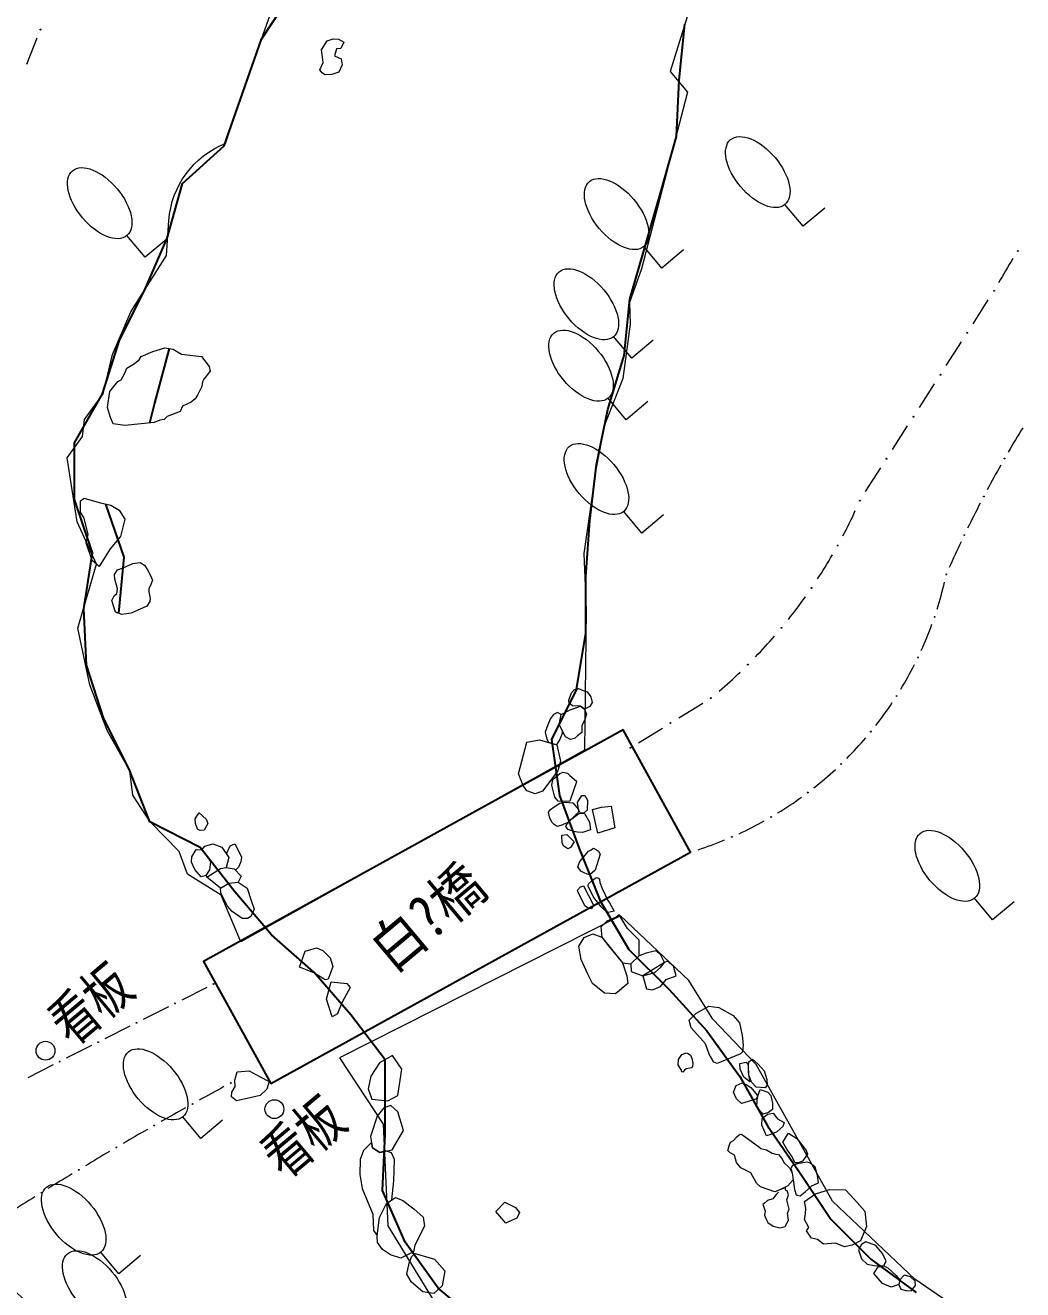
# Model space of a CAD drawing. Header units: metres. Extents: x -10443 to -4073, y -33280 to -26846.
# Drawn here: x -7317.94 to -7300.26, y -29093.6 to -29071.19 of the extents above; entities that cross this region are included whole.
import ezdxf
from ezdxf.enums import TextEntityAlignment as Align

# ---------------------------------------------------------------- set-up
doc = ezdxf.new("R2010")
doc.units = ezdxf.units.M
doc.header["$MEASUREMENT"] = 0
doc.linetypes.add('CONTINUOUS_1', pattern=[0])
doc.linetypes.add('CONTINUOUS_2', pattern=[0])
for name, color, linetype in [('R6護岸構造(不明)', 224, 'CONTINUOUS'), ('R6護岸構造(石組・玉石)', 5, 'CONTINUOUS'), ('R6護岸構造(石組・玉石空洞有)', 4, 'CONTINUOUS')]:
    doc.layers.add(name, color=color, linetype=linetype)
for name, color, linetype, lineweight in [('園路', 241, 'CONTINUOUS_2', 18), ('木', 254, 'CONTINUOUS_2', 18), ('構造物', 241, 'CONTINUOUS_2', 18), ('石', 241, 'CONTINUOUS_2', 18), ('護岸', 241, 'CONTINUOUS_2', 18)]:
    doc.layers.add(name, color=color, linetype=linetype, lineweight=lineweight)
doc.layers.add('非表示', color=7, linetype='CONTINUOUS', lineweight=0, plot=False)
doc.styles.add('MS Gothic', font='MS Gothic.ttf')

msp = doc.modelspace()

# ---------------------------------------------------------------- hatches: boundary and pattern name
at = {"layer": '園路', "linetype": 'CONTINUOUS_1', "lineweight": 18}
for points in [[(-7317.658, -29071.269, 1), (-7317.673, -29071.269, 1)], [(-7300.341, -29075.192, 1), (-7300.356, -29075.192, 1)], [(-7300.76, -29075.897, 1), (-7300.775, -29075.897, 1)], [(-7301.236, -29076.641, 1), (-7301.251, -29076.641, 1)], [(-7301.713, -29077.385, 1), (-7301.728, -29077.385, 1)], [(-7302.189, -29078.129, 1), (-7302.204, -29078.129, 1)], [(-7302.666, -29078.873, 1), (-7302.681, -29078.873, 1)], [(-7300.576, -29078.87, 1), (-7300.591, -29078.87, 1)], [(-7300.944, -29079.542, 1), (-7300.959, -29079.542, 1)], [(-7303.142, -29079.617, 1), (-7303.157, -29079.617, 1)], [(-7301.288, -29080.227, 1), (-7301.303, -29080.227, 1)], [(-7303.532, -29080.411, 1), (-7303.547, -29080.411, 1)], [(-7301.608, -29080.923, 1), (-7301.623, -29080.923, 1)], [(-7303.996, -29081.163, 1), (-7304.011, -29081.163, 1)], [(-7301.815, -29081.674, 1), (-7301.83, -29081.674, 1)], [(-7304.528, -29081.869, 1), (-7304.543, -29081.869, 1)], [(-7302.109, -29082.396, 1), (-7302.124, -29082.396, 1)], [(-7305.125, -29082.522, 1), (-7305.14, -29082.522, 1)], [(-7305.78, -29083.115, 1), (-7305.795, -29083.115, 1)], [(-7302.487, -29083.078, 1), (-7302.502, -29083.078, 1)], [(-7306.494, -29083.557, 1), (-7306.509, -29083.557, 1)], [(-7302.944, -29083.709, 1), (-7302.959, -29083.709, 1)], [(-7307.207, -29083.998, 1), (-7307.222, -29083.998, 1)], [(-7303.472, -29084.283, 1), (-7303.487, -29084.283, 1)], [(-7304.064, -29084.789, 1), (-7304.079, -29084.789, 1)], [(-7304.712, -29085.222, 1), (-7304.727, -29085.222, 1)], [(-7305.407, -29085.575, 1), (-7305.422, -29085.575, 1)], [(-7306.139, -29085.843, 1), (-7306.154, -29085.843, 1)], [(-7314.595, -29088.182, 1), (-7314.61, -29088.182, 1)], [(-7315.276, -29088.526, 1), (-7315.291, -29088.526, 1)], [(-7315.958, -29088.87, 1), (-7315.973, -29088.87, 1)], [(-7316.639, -29089.213, 1), (-7316.654, -29089.213, 1)], [(-7317.321, -29089.557, 1), (-7317.336, -29089.557, 1)], [(-7314.288, -29089.936, 1), (-7314.303, -29089.936, 1)], [(-7314.969, -29090.308, 1), (-7314.984, -29090.308, 1)], [(-7315.645, -29090.689, 1), (-7315.66, -29090.689, 1)], [(-7316.316, -29091.078, 1), (-7316.331, -29091.078, 1)], [(-7316.983, -29091.475, 1), (-7316.998, -29091.475, 1)], [(-7317.645, -29091.88, 1), (-7317.66, -29091.88, 1)]]:
    msp.add_hatch(color=256, dxfattribs=at).paths.add_polyline_path(points, flags=0)

# ---------------------------------------------------------------- linework, layer by layer
at = {"layer": 'R6護岸構造(不明)', "linetype": 'ByBlock'}
for points in [[(-7314.84, -29085.764), (-7315.729, -29085.306), (-7316.098, -29084.376), (-7316.544, -29083.481), (-7316.851, -29082.529), (-7316.899, -29081.531), (-7316.749, -29080.542), (-7317.067, -29079.594), (-7317.067, -29078.594), (-7316.571, -29077.726), (-7316.268, -29076.773), (-7315.822, -29075.878), (-7315.422, -29074.962), (-7315.153, -29073.998), (-7314.413, -29073.326), (-7314.085, -29072.381), (-7313.749, -29071.439), (-7313.205, -29070.6)], [(-7308.169, -29082.955), (-7308.003, -29081.969), (-7308.003, -29080.969), (-7307.932, -29079.971), (-7307.816, -29078.978), (-7307.615, -29077.999), (-7307.323, -29077.042), (-7307.226, -29076.047), (-7306.948, -29075.086), (-7306.666, -29074.127), (-7306.398, -29073.163), (-7306.352, -29072.164), (-7306.249, -29071.17)]]:
    msp.add_lwpolyline(points, dxfattribs=at)
at = {"layer": 'R6護岸構造(石組・玉石)', "linetype": 'ByBlock'}
for points in [[(-7315.39, -29076.92), (-7315.645, -29077.887), (-7315.738, -29078.241)], [(-7316.282, -29081.612), (-7316.186, -29080.617), (-7316.513, -29079.677)], [(-7307.294, -29099.663), (-7308.265, -29099.422), (-7308.802, -29098.579), (-7308.96, -29097.592), (-7308.96, -29096.592), (-7308.533, -29095.687), (-7309.093, -29094.859), (-7309.855, -29094.212), (-7310.622, -29093.57), (-7311.205, -29092.757), (-7311.61, -29091.843), (-7311.561, -29090.844), (-7311.561, -29089.844), (-7311.561, -29089.523), (-7312.169, -29088.728), (-7312.823, -29087.971), (-7313.573, -29087.31), (-7314.223, -29086.551), (-7314.84, -29085.764)]]:
    msp.add_lwpolyline(points, dxfattribs=at)
msp.add_lwpolyline([(-7313.588, -29089.945), (-7306.146, -29085.843), (-7307.339, -29083.679), (-7314.781, -29087.781)], close=True, dxfattribs=at)
at = {"layer": 'R6護岸構造(石組・玉石空洞有)', "linetype": 'ByBlock'}
msp.add_lwpolyline([(-7308.169, -29082.955), (-7308.613, -29083.851), (-7308.469, -29084.841), (-7308.122, -29085.779), (-7307.75, -29086.707), (-7307.242, -29087.568), (-7306.535, -29088.275), (-7305.857, -29089.011), (-7305.274, -29089.823), (-7304.785, -29090.695), (-7304.219, -29091.519), (-7303.662, -29092.35), (-7302.955, -29093.057), (-7302.148, -29093.647)], dxfattribs=at)
at = {"layer": '園路', "linetype": 'CONTINUOUS_1', "lineweight": 18}
for p, q in [((-7317.912, -29071.879), (-7317.725, -29071.415)), ((-7301.141, -29076.48), (-7300.871, -29076.059)), ((-7301.617, -29077.224), (-7301.347, -29076.803)), ((-7302.093, -29077.968), (-7301.824, -29077.547)), ((-7302.57, -29078.712), (-7302.3, -29078.291)), ((-7303.046, -29079.456), (-7302.776, -29079.035)), ((-7306.357, -29083.467), (-7305.932, -29083.204)), ((-7307.07, -29083.909), (-7306.645, -29083.646)), ((-7314.72, -29088.242), (-7315.166, -29088.467)), ((-7315.401, -29088.585), (-7315.848, -29088.81)), ((-7316.083, -29088.929), (-7316.529, -29089.154)), ((-7316.764, -29089.273), (-7317.211, -29089.498)), ((-7317.446, -29089.616), (-7317.893, -29089.842))]:
    msp.add_line(p, q, dxfattribs=at)
for centre in [(-7317.666, -29071.269), (-7300.348, -29075.192), (-7300.768, -29075.897), (-7301.244, -29076.641), (-7301.72, -29077.385), (-7302.197, -29078.129), (-7302.673, -29078.873), (-7300.583, -29078.87), (-7300.951, -29079.542), (-7303.149, -29079.617), (-7301.296, -29080.227), (-7303.54, -29080.411), (-7301.615, -29080.923), (-7304.003, -29081.163), (-7301.822, -29081.674), (-7304.536, -29081.869), (-7302.117, -29082.396), (-7305.132, -29082.522), (-7305.788, -29083.115), (-7302.495, -29083.078), (-7306.501, -29083.557), (-7302.951, -29083.709), (-7307.214, -29083.998), (-7303.479, -29084.283), (-7304.071, -29084.789), (-7304.72, -29085.222), (-7305.414, -29085.575), (-7306.146, -29085.843), (-7314.602, -29088.182), (-7315.284, -29088.526), (-7315.965, -29088.87), (-7316.647, -29089.213), (-7317.329, -29089.557), (-7314.295, -29089.936), (-7314.976, -29090.308), (-7315.652, -29090.689), (-7316.324, -29091.078), (-7316.991, -29091.475), (-7317.653, -29091.88)]:
    msp.add_circle(centre, 0.0075, dxfattribs=at)
for centre, radius, start, end in [((-7289.854, -29081.909), 12.46, 148.1141, 150.4134), ((-7281.713, -29089.644), 21.73, 148.6058, 149.9242), ((-7281.713, -29089.644), 21.73, 150.6266, 151.945), ((-7311.739, -29075.882), 9.367, 332.2629, 335.3212), ((-7281.713, -29089.644), 21.73, 152.6474, 153.9658), ((-7281.713, -29089.644), 21.73, 154.6682, 155.9866), ((-7311.739, -29075.882), 9.367, 326.8535, 329.9118), ((-7308.032, -29079.561), 6.559, 342.4226, 346.7903), ((-7311.739, -29075.882), 9.367, 321.444, 324.5024), ((-7308.032, -29079.561), 6.559, 335.6105, 339.9781), ((-7311.739, -29075.882), 9.367, 316.0346, 319.0929), ((-7311.739, -29075.882), 9.367, 310.6252, 313.6835), ((-7308.032, -29079.561), 6.559, 328.7983, 333.166), ((-7308.032, -29079.561), 6.559, 321.9862, 326.3538), ((-7308.032, -29079.561), 6.559, 315.174, 319.5417), ((-7308.032, -29079.561), 6.559, 308.3619, 312.7295), ((-7308.032, -29079.561), 6.559, 301.5497, 305.9174), ((-7308.032, -29079.561), 6.559, 294.7376, 299.1053), ((-7308.032, -29079.561), 6.559, 287.9254, 292.2931), ((-7283.836, -29146.385), 64.143, 118.47427, 118.9209), ((-7283.836, -29146.385), 64.143, 119.16753, 119.61416), ((-7283.836, -29146.385), 64.143, 119.86079, 120.30742), ((-7283.836, -29146.385), 64.143, 120.55405, 121.00068), ((-7283.836, -29146.385), 64.143, 121.24731, 121.69394), ((-7283.836, -29146.385), 64.143, 121.94057, 122.3872)]:
    msp.add_arc(centre, radius, start, end, dxfattribs=at)
at = {"layer": '木', "linetype": 'CONTINUOUS_1', "lineweight": 18}
for p, q in [((-7304.152, -29074.752), (-7304.474, -29074.369)), ((-7303.769, -29074.431), (-7304.152, -29074.752)), ((-7315.814, -29075.303), (-7316.136, -29074.92)), ((-7315.431, -29074.981), (-7315.814, -29075.303)), ((-7306.656, -29075.495), (-7306.977, -29075.112)), ((-7306.273, -29075.174), (-7306.656, -29075.495)), ((-7307.191, -29077.093), (-7307.512, -29076.71)), ((-7306.808, -29076.772), (-7307.191, -29077.093)), ((-7307.286, -29078.182), (-7307.607, -29077.799)), ((-7306.903, -29077.86), (-7307.286, -29078.182)), ((-7307.012, -29080.191), (-7307.333, -29079.808)), ((-7306.629, -29079.87), (-7307.012, -29080.191)), ((-7300.795, -29087.045), (-7301.116, -29086.662)), ((-7300.412, -29086.724), (-7300.795, -29087.045)), ((-7314.825, -29090.918), (-7315.146, -29090.535)), ((-7314.442, -29090.597), (-7314.825, -29090.918)), ((-7316.277, -29093.316), (-7316.598, -29092.933)), ((-7315.894, -29092.994), (-7316.277, -29093.316))]:
    msp.add_line(p, q, dxfattribs=at)
for centre in [(-7304.956, -29073.794), (-7316.618, -29074.345), (-7307.459, -29074.537), (-7307.994, -29076.136), (-7308.089, -29077.224), (-7307.815, -29079.233), (-7301.598, -29086.088), (-7315.628, -29089.96), (-7317.08, -29092.358), (-7316.708, -29093.538), (-7318.217, -29094.088)]:
    msp.add_ellipse(centre, major_axis=(-0.482, 0.575), ratio=0.533333, dxfattribs=at)
at = {"layer": '構造物', "linetype": 'CONTINUOUS_2', "lineweight": 18}
for centre in [(-7317.579, -29089.364), (-7313.523, -29090.399)]:
    msp.add_circle(centre, 0.167, dxfattribs=at)
at = {"layer": '石', "linetype": 'CONTINUOUS_2', "lineweight": 18, "flags": 128}
for points in [[(-7312.719, -29071.981), (-7312.659, -29071.849), (-7312.678, -29071.709), (-7312.691, -29071.625), (-7312.589, -29071.469), (-7312.481, -29071.434), (-7312.387, -29071.437), (-7312.29, -29071.493), (-7312.347, -29071.602), (-7312.421, -29071.607), (-7312.455, -29071.731), (-7312.338, -29071.785), (-7312.324, -29071.89), (-7312.382, -29072.02), (-7312.505, -29072.066), (-7312.63, -29072.069), (-7312.675, -29072.036), (-7312.719, -29071.981)], [(-7316.174, -29077.357), (-7316.14, -29077.271), (-7316.018, -29077.195), (-7315.92, -29077.123), (-7315.886, -29077.062), (-7315.679, -29076.974), (-7315.466, -29076.906), (-7315.315, -29076.934), (-7315.17, -29077.018), (-7314.814, -29077.064), (-7314.676, -29077.24), (-7314.66, -29077.322), (-7314.771, -29077.463), (-7314.795, -29077.51), (-7314.811, -29077.592), (-7314.885, -29077.744), (-7314.928, -29077.812), (-7315, -29077.872), (-7315.15, -29077.942), (-7315.192, -29078.036), (-7315.422, -29078.125), (-7315.476, -29078.18), (-7315.555, -29078.188), (-7315.653, -29078.233), (-7316.171, -29078.282), (-7316.379, -29078.253), (-7316.429, -29078.14), (-7316.482, -29077.965), (-7316.439, -29077.684), (-7316.296, -29077.503), (-7316.241, -29077.473), (-7316.174, -29077.357)], [(-7316.355, -29080.924), (-7316.302, -29080.844), (-7316.204, -29080.805), (-7316.034, -29080.729), (-7315.9, -29080.712), (-7315.823, -29080.757), (-7315.771, -29080.845), (-7315.721, -29080.943), (-7315.684, -29081.025), (-7315.716, -29081.117), (-7315.75, -29081.173), (-7315.751, -29081.231), (-7315.727, -29081.352), (-7315.732, -29081.402), (-7315.781, -29081.486), (-7316.06, -29081.613), (-7316.227, -29081.633), (-7316.336, -29081.591), (-7316.403, -29081.385), (-7316.365, -29081.304), (-7316.313, -29081.26), (-7316.306, -29081.18), (-7316.349, -29081.007), (-7316.355, -29080.924)], [(-7308.441, -29083.404), (-7308.503, -29083.373), (-7308.576, -29083.404), (-7308.632, -29083.478), (-7308.679, -29083.591), (-7308.725, -29083.717), (-7308.695, -29083.843), (-7308.663, -29083.898), (-7308.517, -29083.945), (-7308.462, -29083.854), (-7308.416, -29083.735), (-7308.417, -29083.692)], [(-7309.116, -29084.666), (-7309.194, -29084.46), (-7309.049, -29083.899), (-7308.823, -29083.852), (-7308.517, -29083.945), (-7308.453, -29084.231), (-7308.5, -29084.402), (-7308.773, -29084.765), (-7308.899, -29084.812), (-7309.05, -29084.758), (-7309.116, -29084.666)], [(-7314.855, -29085.151), (-7314.733, -29085.258), (-7314.704, -29085.339), (-7314.77, -29085.454), (-7314.838, -29085.462), (-7314.884, -29085.437), (-7314.921, -29085.337), (-7314.925, -29085.256), (-7314.885, -29085.187), (-7314.855, -29085.151)], [(-7314.984, -29085.931), (-7314.911, -29085.796), (-7314.81, -29085.803), (-7314.721, -29085.908), (-7314.656, -29086.016), (-7314.672, -29086.157), (-7314.737, -29086.261), (-7314.823, -29086.28), (-7314.935, -29086.155), (-7314.99, -29086.021), (-7314.984, -29085.931)], [(-7314.81, -29085.803), (-7314.754, -29085.738), (-7314.616, -29085.7), (-7314.454, -29085.759), (-7314.332, -29085.939), (-7314.377, -29086.119)], [(-7314.373, -29085.878), (-7314.308, -29085.736), (-7314.225, -29085.697), (-7314.171, -29085.8), (-7314.107, -29085.935), (-7314.12, -29086.019), (-7314.161, -29086.11), (-7314.214, -29086.164)], [(-7314.737, -29086.261), (-7314.722, -29086.286)], [(-7314.477, -29086.483), (-7314.722, -29086.286), (-7314.48, -29086.135), (-7314.377, -29086.119), (-7314.235, -29086.142), (-7314.109, -29086.269), (-7314.164, -29086.376)], [(-7314.477, -29086.483), (-7314.332, -29086.393), (-7314.164, -29086.376), (-7314.005, -29086.484), (-7313.937, -29086.7), (-7313.883, -29086.857), (-7313.942, -29086.984), (-7314.002, -29087.023), (-7314.096, -29087.024), (-7314.271, -29086.9), (-7314.355, -29086.8), (-7314.471, -29086.565), (-7314.477, -29086.483)], [(-7308.128, -29087.514), (-7308.033, -29087.357), (-7307.878, -29087.29), (-7307.72, -29087.352), (-7307.603, -29087.508), (-7307.356, -29087.807), (-7307.276, -29088.04), (-7307.257, -29088.173), (-7307.479, -29088.355), (-7307.67, -29088.346), (-7307.884, -29088.172), (-7307.971, -29088.005), (-7308.087, -29087.745), (-7308.128, -29087.514)], [(-7311.797, -29090.22), (-7311.514, -29090.253), (-7311.336, -29090.156), (-7311.266, -29089.69), (-7311.432, -29089.447), (-7311.66, -29089.58), (-7311.811, -29089.818), (-7311.859, -29090.038), (-7311.797, -29090.22)], [(-7306.363, -29089.517), (-7306.304, -29089.43), (-7306.227, -29089.401), (-7306.189, -29089.411), (-7306.151, -29089.445), (-7306.126, -29089.505), (-7306.11, -29089.583), (-7306.112, -29089.643), (-7306.133, -29089.668), (-7306.163, -29089.674), (-7306.227, -29089.688), (-7306.254, -29089.709), (-7306.283, -29089.745), (-7306.305, -29089.741), (-7306.314, -29089.697), (-7306.333, -29089.674), (-7306.369, -29089.617), (-7306.363, -29089.517)], [(-7305.276, -29089.593), (-7305.16, -29089.566), (-7305.127, -29089.613), (-7305.128, -29089.746), (-7305.097, -29089.916), (-7305.202, -29089.835), (-7305.27, -29089.689), (-7305.276, -29089.593)], [(-7314.185, -29089.741), (-7313.97, -29089.719), (-7313.777, -29089.829), (-7313.617, -29089.912), (-7313.655, -29090.044), (-7313.777, -29090.157), (-7314.007, -29090.212), (-7314.195, -29090.253), (-7314.284, -29090.179), (-7314.277, -29090.099), (-7314.219, -29089.997), (-7314.223, -29089.885), (-7314.185, -29089.741)], [(-7304.99, -29090.22), (-7305.242, -29090.302), (-7305.334, -29090.217), (-7305.384, -29090.096), (-7305.339, -29089.978), (-7305.233, -29089.936), (-7305.151, -29089.969), (-7305.079, -29090.016), (-7305.015, -29090.092), (-7304.965, -29090.154), (-7304.96, -29090.18), (-7304.99, -29090.22)], [(-7305.439, -29090.986), (-7305.387, -29090.953), (-7305.327, -29090.892), (-7305.282, -29090.851), (-7305.244, -29090.843), (-7305.178, -29090.893), (-7304.945, -29091.061), (-7304.903, -29091.097), (-7304.803, -29091.123), (-7304.704, -29091.177), (-7304.634, -29091.196), (-7304.592, -29091.203), (-7304.522, -29091.281), (-7304.492, -29091.345), (-7304.395, -29091.441), (-7304.349, -29091.536), (-7304.327, -29091.654), (-7304.422, -29091.758), (-7304.521, -29091.81), (-7304.653, -29091.867), (-7304.91, -29091.774), (-7304.977, -29091.714), (-7305.079, -29091.527), (-7305.258, -29091.441), (-7305.331, -29091.345), (-7305.371, -29091.218), (-7305.446, -29091.175), (-7305.487, -29091.131), (-7305.465, -29091.047), (-7305.439, -29090.986)], [(-7304.591, -29091.871), (-7304.629, -29091.914), (-7304.687, -29091.989), (-7304.782, -29092.018), (-7304.835, -29092.064), (-7304.864, -29092.088), (-7304.857, -29092.12)], [(-7304.857, -29092.12), (-7304.825, -29092.209), (-7304.836, -29092.276), (-7304.811, -29092.336), (-7304.781, -29092.409), (-7304.681, -29092.474), (-7304.566, -29092.505), (-7304.47, -29092.481), (-7304.412, -29092.369), (-7304.43, -29092.246), (-7304.402, -29092.17), (-7304.44, -29092.007), (-7304.411, -29091.919), (-7304.434, -29091.846), (-7304.462, -29091.841), (-7304.471, -29091.785), (-7304.551, -29091.825)], [(-7309.423, -29092.419), (-7309.596, -29092.214), (-7309.437, -29092.049), (-7309.252, -29092.143), (-7309.182, -29092.233), (-7309.228, -29092.33), (-7309.361, -29092.393), (-7309.423, -29092.419)], [(-7302.459, -29093.51), (-7302.59, -29093.552), (-7302.746, -29093.489), (-7302.898, -29093.312), (-7302.825, -29093.192), (-7302.72, -29093.174), (-7302.649, -29093.213), (-7302.501, -29093.347), (-7302.439, -29093.425), (-7302.459, -29093.51)]]:
    msp.add_lwpolyline(points, dxfattribs=at)
for points in [[(-7316.893, -29079.572), (-7316.711, -29079.624), (-7316.606, -29079.657), (-7316.42, -29079.698), (-7316.271, -29079.782), (-7316.172, -29079.943), (-7316.253, -29080.251), (-7316.434, -29080.473), (-7316.552, -29080.657), (-7316.628, -29080.781), (-7316.753, -29080.674), (-7316.858, -29080.363), (-7316.822, -29080.216), (-7316.897, -29079.929), (-7316.959, -29079.818), (-7316.96, -29079.618)], [(-7308.098, -29083.258), (-7308.242, -29083.252), (-7308.297, -29083.208), (-7308.305, -29083.154), (-7308.258, -29083.02), (-7308.204, -29082.963), (-7308.135, -29082.947), (-7308.049, -29082.982), (-7307.977, -29083.003), (-7307.915, -29083.091), (-7307.891, -29083.193), (-7307.93, -29083.264), (-7307.979, -29083.29), (-7308.027, -29083.312)], [(-7308.276, -29083.849), (-7308.361, -29083.803), (-7308.474, -29083.586), (-7308.441, -29083.404), (-7308.284, -29083.322), (-7308.098, -29083.258), (-7308.027, -29083.312), (-7307.991, -29083.403), (-7308.027, -29083.513), (-7308.076, -29083.601), (-7308.075, -29083.725), (-7308.151, -29083.785), (-7308.205, -29083.834)], [(-7308.286, -29084.941), (-7308.439, -29084.947), (-7308.491, -29084.942), (-7308.551, -29084.87), (-7308.604, -29084.657), (-7308.586, -29084.559), (-7308.466, -29084.453), (-7308.405, -29084.426), (-7308.33, -29084.447), (-7308.29, -29084.485), (-7308.169, -29084.587), (-7308.169, -29084.597)], [(-7308.322, -29085.322), (-7308.445, -29085.372), (-7308.514, -29085.388), (-7308.565, -29085.357), (-7308.599, -29085.317), (-7308.639, -29085.242), (-7308.668, -29085.134), (-7308.632, -29085.092), (-7308.566, -29085.04), (-7308.463, -29084.975), (-7308.366, -29084.96), (-7308.232, -29084.974), (-7308.131, -29085.091), (-7308.134, -29085.125), (-7308.151, -29085.16), (-7308.178, -29085.186)], [(-7307.977, -29085.099), (-7308.031, -29085.15), (-7308.06, -29085.152), (-7308.102, -29085.149), (-7308.131, -29085.091), (-7308.152, -29084.964), (-7308.074, -29084.844), (-7308.021, -29084.841), (-7307.972, -29084.923)], [(-7307.92, -29085.449), (-7308.063, -29085.5), (-7308.151, -29085.494), (-7308.223, -29085.477), (-7308.317, -29085.445), (-7308.351, -29085.404), (-7308.359, -29085.382), (-7308.332, -29085.341), (-7308.25, -29085.256), (-7308.197, -29085.214), (-7308.155, -29085.184), (-7308.113, -29085.162), (-7308.066, -29085.157), (-7308.028, -29085.162), (-7307.937, -29085.312)], [(-7307.791, -29085.511), (-7307.888, -29085.087), (-7307.726, -29085.047), (-7307.554, -29085.033), (-7307.492, -29085.414)], [(-7308.209, -29085.661), (-7308.276, -29085.764), (-7308.324, -29085.787), (-7308.393, -29085.742), (-7308.425, -29085.684), (-7308.426, -29085.546), (-7308.343, -29085.531)], [(-7307.836, -29086.167), (-7307.934, -29086.25), (-7307.979, -29086.234), (-7308.035, -29086.209), (-7308.092, -29086.18), (-7308.145, -29086.103), (-7308.107, -29086.012), (-7308.015, -29085.901), (-7307.954, -29085.825), (-7307.907, -29085.807), (-7307.865, -29085.775), (-7307.817, -29085.804), (-7307.782, -29085.83), (-7307.752, -29085.879)], [(-7307.5, -29086.889), (-7307.607, -29086.915), (-7307.672, -29086.876), (-7307.729, -29086.812), (-7307.859, -29086.65), (-7307.96, -29086.452), (-7307.963, -29086.424), (-7307.948, -29086.401), (-7307.9, -29086.352), (-7307.838, -29086.306), (-7307.817, -29086.297), (-7307.781, -29086.305), (-7307.764, -29086.331), (-7307.755, -29086.384), (-7307.716, -29086.488), (-7307.614, -29086.7), (-7307.586, -29086.742)], [(-7307.868, -29086.785), (-7307.902, -29086.849), (-7307.964, -29086.837), (-7308.019, -29086.794), (-7308.148, -29086.543), (-7308.152, -29086.52), (-7308.099, -29086.46), (-7308.046, -29086.445)], [(-7307.468, -29087), (-7307.63, -29087.066), (-7307.74, -29087.175), (-7307.72, -29087.352), (-7307.356, -29087.807), (-7307.204, -29087.825), (-7307.059, -29087.682), (-7307.06, -29087.404), (-7307.264, -29087.199), (-7307.413, -29086.958)], [(-7313.078, -29087.882), (-7312.977, -29087.602), (-7312.775, -29087.54), (-7312.662, -29087.589), (-7312.535, -29087.717), (-7312.488, -29087.873), (-7312.568, -29088.095), (-7312.625, -29088.108), (-7312.824, -29087.984)], [(-7307.202, -29087.958), (-7306.996, -29088.036), (-7306.779, -29087.978), (-7306.681, -29087.888), (-7306.608, -29087.799), (-7306.682, -29087.659), (-7306.761, -29087.595), (-7306.936, -29087.635), (-7307.059, -29087.682), (-7307.204, -29087.825)], [(-7306.996, -29088.036), (-7306.929, -29088.266), (-7306.823, -29088.283), (-7306.682, -29088.225), (-7306.577, -29088.105), (-7306.4, -29088.038), (-7306.447, -29087.868), (-7306.554, -29087.778), (-7306.608, -29087.799)], [(-7312.502, -29088.763), (-7312.6, -29088.451), (-7312.519, -29088.144), (-7312.237, -29088.171), (-7312.179, -29088.241), (-7312.323, -29088.506), (-7312.39, -29088.673), (-7312.406, -29088.711)], [(-7305.261, -29089.418), (-7305.676, -29089.593), (-7305.737, -29089.57), (-7305.819, -29089.423), (-7305.882, -29089.242), (-7306.023, -29089.082), (-7306.139, -29088.957), (-7306.172, -29088.821), (-7306.056, -29088.703), (-7305.823, -29088.575), (-7305.645, -29088.598), (-7305.394, -29088.741), (-7305.28, -29088.868), (-7305.231, -29089.092), (-7305.217, -29089.264), (-7305.229, -29089.384)], [(-7304.823, -29090.023), (-7304.983, -29090.009), (-7305.066, -29089.921), (-7305.113, -29089.79), (-7305.121, -29089.634), (-7305.115, -29089.563), (-7305.05, -29089.516), (-7304.948, -29089.602), (-7304.841, -29089.718), (-7304.795, -29089.877), (-7304.788, -29089.966)], [(-7304.896, -29090.459), (-7304.976, -29090.349), (-7304.96, -29090.18), (-7304.914, -29090.052), (-7304.781, -29090.096), (-7304.727, -29090.157), (-7304.697, -29090.297), (-7304.697, -29090.406), (-7304.768, -29090.462), (-7304.858, -29090.486)], [(-7311.804, -29090.99), (-7311.786, -29091.087), (-7311.655, -29091.167), (-7311.435, -29091.12), (-7311.232, -29090.781), (-7311.336, -29090.449), (-7311.461, -29090.337), (-7311.583, -29090.375), (-7311.703, -29090.523), (-7311.818, -29090.885)], [(-7304.802, -29090.873), (-7304.884, -29090.683), (-7304.876, -29090.567), (-7304.783, -29090.486), (-7304.683, -29090.473), (-7304.608, -29090.573), (-7304.488, -29090.638), (-7304.515, -29090.707), (-7304.619, -29090.802), (-7304.726, -29090.849)], [(-7311.536, -29092.074), (-7311.442, -29092.007), (-7311.408, -29091.671), (-7311.396, -29091.294), (-7311.445, -29091.176), (-7311.556, -29091.141), (-7311.655, -29091.167), (-7311.786, -29091.087), (-7311.804, -29090.99), (-7311.943, -29091.131), (-7312.003, -29091.294), (-7312.007, -29091.556), (-7311.97, -29091.807), (-7311.781, -29092.263), (-7311.768, -29092.553), (-7311.701, -29092.641), (-7311.662, -29092.322)], [(-7304.075, -29091.198), (-7304.165, -29091.321), (-7304.236, -29091.352), (-7304.291, -29091.353), (-7304.361, -29091.228), (-7304.441, -29091.107), (-7304.511, -29090.984), (-7304.409, -29090.823), (-7304.263, -29090.92), (-7304.178, -29091.033), (-7304.099, -29091.131)], [(-7304.091, -29091.339), (-7304.25, -29091.368), (-7304.342, -29091.399), (-7304.368, -29091.453), (-7304.349, -29091.536), (-7304.327, -29091.654), (-7304.306, -29091.823), (-7304.276, -29091.918), (-7304.204, -29091.938), (-7304.114, -29091.867), (-7304.001, -29091.761), (-7303.88, -29091.706), (-7303.897, -29091.576), (-7303.941, -29091.425), (-7304.036, -29091.351)], [(-7304.104, -29092.154), (-7304.126, -29092.039), (-7303.932, -29091.898), (-7303.683, -29091.822), (-7303.401, -29091.829), (-7303.241, -29092.002), (-7303.06, -29092.205), (-7303.029, -29092.481), (-7303.135, -29092.734), (-7303.283, -29092.811), (-7303.421, -29092.842), (-7303.579, -29092.773), (-7303.794, -29092.795), (-7303.897, -29092.711), (-7304.007, -29092.687), (-7304.091, -29092.556), (-7304.054, -29092.498), (-7304.131, -29092.356), (-7304.113, -29092.257)], [(-7311.702, -29092.653), (-7311.662, -29092.322), (-7311.536, -29092.074), (-7311.379, -29091.963), (-7311.246, -29092.021), (-7311.049, -29092.168), (-7310.885, -29092.312), (-7310.865, -29092.475), (-7311.035, -29092.809), (-7311.06, -29092.931), (-7311.283, -29093.038), (-7311.463, -29092.982), (-7311.607, -29092.886), (-7311.697, -29092.76)], [(-7303.174, -29092.89), (-7303.121, -29093.054), (-7303.018, -29093.144), (-7302.895, -29093.168), (-7302.72, -29093.174), (-7302.682, -29093.089), (-7302.751, -29092.952), (-7302.866, -29092.819), (-7303.043, -29092.752), (-7303.12, -29092.799)], [(-7311.028, -29092.957), (-7310.685, -29093.056), (-7310.501, -29093.263), (-7310.548, -29093.529), (-7310.698, -29093.666), (-7310.892, -29093.638), (-7311.093, -29093.467), (-7311.176, -29093.325), (-7311.133, -29093.129), (-7311.094, -29093.018)], [(-7302.459, -29093.51), (-7302.422, -29093.588), (-7302.332, -29093.615), (-7302.236, -29093.62), (-7302.161, -29093.525), (-7302.166, -29093.447), (-7302.249, -29093.369), (-7302.364, -29093.342), (-7302.439, -29093.425)]]:
    msp.add_lwpolyline(points, close=True, dxfattribs=at)
at = {"layer": '護岸', "lineweight": 18, "flags": 128}
for points in [[(-7308.027, -29084.037), (-7314.12, -29087.436), (-7314.469, -29086.607), (-7315.064, -29086.238), (-7315.208, -29085.831), (-7315.723, -29085.309), (-7316.034, -29084.834), (-7316.086, -29084.405), (-7316.489, -29083.689), (-7316.795, -29082.88), (-7317.005, -29081.876), (-7316.678, -29080.744), (-7317.018, -29079.99), (-7317.197, -29078.86), (-7316.921, -29078.482), (-7316.891, -29078.178), (-7316.556, -29077.721), (-7316.39, -29077.025), (-7316.067, -29076.271), (-7315.436, -29075.27), (-7315.393, -29074.651, -0.288423), (-7314.387, -29073.285), (-7314.158, -29072.585), (-7313.935, -29071.949), (-7313.566, -29070.927), (-7313.216, -29070.679), (-7312.856, -29069.834), (-7312.6, -29069.366), (-7312.33, -29068.675), (-7311.893, -29068.289), (-7311.566, -29067.795), (-7311.417, -29067.297), (-7311.061, -29066.936), (-7310.902, -29065.95), (-7310.85, -29065.489), (-7310.537, -29065.05), (-7310.579, -29064.475), (-7310.284, -29063.114), (-7309.907, -29061.875, 0.194338), (-7312.797, -29048.939, 0.069516), (-7318.602, -29041.987), (-7320.553, -29040.237), (-7321.482, -29039.04), (-7322.677, -29038.412), (-7323.767, -29037.819), (-7324.525, -29036.876), (-7325.507, -29036.898), (-7325.728, -29036.491), (-7325.812, -29035.749), (-7326.037, -29035.586), (-7326.494, -29035.146), (-7326.877, -29034.336), (-7326.891, -29033.818, -0.024416), (-7327.219, -29033.198, -0.125332), (-7328.357, -29031.226), (-7328.778, -29030.156, 0.231484), (-7329.771, -29029.304), (-7330.248, -29028.827), (-7330.457, -29027.659, -0.264542), (-7331.793, -29026.825), (-7332.129, -29026.601), (-7332.235, -29026.23), (-7332.434, -29025.998), (-7332.746, -29026.206), (-7334.128, -29026.103, 0.025048), (-7334.587, -29026.138), (-7335.008, -29026.356), (-7335.195, -29026.262), (-7335.617, -29026.39), (-7335.789, -29026.199), (-7335.678, -29025.945), (-7335.881, -29022.611), (-7335.343, -29022.496), (-7333.945, -29022.591), (-7332.838, -29022.321), (-7332.384, -29021.871), (-7331.95, -29021.804), (-7331.887, -29021.795), (-7330.229, -29021.125), (-7330.213, -29021.189), (-7330.071, -29020.83), (-7329.466, -29020.436), (-7328.933, -29020.115), (-7328.357, -29019.748), (-7327.918, -29019.428, -0.101763), (-7326.369, -29017.877), (-7325.81, -29017.66, -0.124184), (-7323.963, -29015.797), (-7322.863, -29014.792, -0.076263), (-7321.489, -29013.523), (-7321.243, -29013.326), (-7320.67, -29012.95), (-7320.493, -29012.885), (-7320.124, -29012.658), (-7320.004, -29012.211, 0.12791), (-7319.139, -29011.436, -0.12455), (-7318.282, -29010.192, 0.042697), (-7316.83, -29009.103, -0.143457), (-7315.828, -29007.785, -0.24416), (-7311.587, -29004.671), (-7309.89, -29003.86), (-7309.596, -29003.389), (-7307.914, -29002.038), (-7305.714, -29000.499), (-7303.65, -28999.406), (-7302.283, -28998.523), (-7301.057, -28997.412, -0.056829), (-7298.013, -28995.17, -0.036659), (-7293.423, -28993.282), (-7292.593, -28993.085), (-7291.78, -28992.458), (-7290.647, -28991.754), (-7289.988, -28991.321), (-7289.277, -28990.658), (-7288.793, -28990.32, -0.222982), (-7287.27, -28988.745), (-7286.893, -28988.676), (-7286.659, -28988.249), (-7284.019, -28985.32), (-7283.947, -28984.914), (-7283.381, -28984.587), (-7282.773, -28983.879), (-7282.3, -28983.087), (-7281.914, -28982.763, -0.123015), (-7279.326, -28979.603), (-7277.639, -28978.336, -0.129953), (-7275.495, -28976.768), (-7272.152, -28974.391), (-7268.494, -28973.279), (-7267.895, -28972.762), (-7266.661, -28972.563), (-7265.559, -28971.851), (-7263.999, -28971.172), (-7263.043, -28970.968), (-7259.643, -28969.513), (-7258.555, -28969.207), (-7258.2, -28969.034), (-7257.595, -28967.956), (-7256.898, -28967.942), (-7256.332, -28967.753), (-7255.465, -28967.032), (-7255.275, -28966.229), (-7255.709, -28965.579), (-7254.757, -28963.969), (-7254.016, -28962.847, -0.222516), (-7251.818, -28957.515), (-7251.146, -28956.986), (-7249.909, -28956.279), (-7247.864, -28955.949, -0.125683), (-7241.647, -28955.806), (-7235.201, -28957.892), (-7232.279, -28958.601), (-7231.659, -28959.085), (-7229.365, -28960.248), (-7227.738, -28961.281), (-7226.553, -28962.298), (-7225.691, -28962.66), (-7224.704, -28963.863), (-7223.151, -28965.295), (-7220.54, -28967.329), (-7218.729, -28969.119), (-7217.104, -28971.016), (-7215.529, -28971.656), (-7215.124, -28972.139), (-7213.482, -28973.035), (-7212.672, -28973.393), (-7211.37, -28973.947), (-7210.637, -28974.259), (-7209.382, -28974.288), (-7208.298, -28974.048), (-7206.989, -28974.504), (-7205.196, -28975.729, -0.376867), (-7204.18, -28980.08), (-7205.608, -28980.636), (-7206.949, -28981.76), (-7210.407, -28982.043), (-7215.233, -28980.263), (-7215.941, -28980.336), (-7217.406, -28981.199), (-7220.27, -28984.518), (-7222.061, -28987.646), (-7222.938, -28988.931), (-7222.996, -28989.398), (-7223.74, -28991.043), (-7224.355, -28991.411), (-7224.443, -28992.012), (-7225.227, -28992.472), (-7225.752, -28993.357), (-7226.08, -28994.753), (-7227.06, -28997.453, 0.089045), (-7227.451, -29007.217, 0.164021), (-7225.363, -29013.609), (-7224.891, -29014.619), (-7224.397, -29014.998), (-7223.056, -29016.95), (-7221.461, -29018.968, 0.188853), (-7218.41, -29020.943, -0.31035), (-7213.68, -29025.959), (-7213.583, -29026.923), (-7213.499, -29027.917, -0.135695), (-7215.762, -29033.195, 0.046883), (-7217.45, -29036.087), (-7217.731, -29036.97), (-7217.785, -29037.374), (-7218.09, -29037.918), (-7218.323, -29038.397), (-7218.546, -29038.736), (-7221.667, -29037.621), (-7221.204, -29036.593), (-7222.078, -29035.522), (-7223.624, -29035.535), (-7226.28, -29034.653), (-7226.072, -29033.498), (-7225.902, -29031.985), (-7225.508, -29030.498), (-7225.495, -29030.365), (-7225.205, -29028.929), (-7225.257, -29027.785), (-7225.444, -29026.968, 0.110139), (-7226.117, -29024.439), (-7227.119, -29024.549), (-7230.301, -29019.872), (-7231.148, -29018.902), (-7232.84, -29016.846), (-7233.167, -29015.358), (-7233.877, -29013.537, -0.14227), (-7233.796, -29004.802), (-7232.694, -28999.028), (-7231.917, -28995.615), (-7231.064, -28991.39), (-7230.094, -28988.338), (-7228.792, -28985.881), (-7228.4, -28984.07), (-7228.324, -28981), (-7228.244, -28979.744), (-7228.635, -28977.996), (-7230.018, -28976.949), (-7229.852, -28976.283), (-7230.31, -28975.777), (-7232.234, -28974.838), (-7233.764, -28974.507), (-7235.662, -28974.09), (-7240.757, -28973.333), (-7242.955, -28973.736), (-7244.424, -28973.536), (-7245.698, -28973.468), (-7247.043, -28974.143), (-7247.661, -28974.528), (-7248.701, -28974.84), (-7249.871, -28975.624), (-7251.542, -28976.705), (-7254.015, -28978.549), (-7256.281, -28980.5), (-7257.502, -28981.755), (-7258.975, -28983.337), (-7262.164, -28984.876), (-7263.759, -28985.391), (-7266.13, -28986.393), (-7266.716, -28986.735), (-7268.002, -28987.008), (-7268.434, -28987.338), (-7269.243, -28987.565), (-7269.795, -28988.007), (-7270.312, -28988.32), (-7270.467, -28988.593), (-7271.154, -28989.005), (-7271.542, -28989), (-7272.777, -28989.531), (-7273.477, -28990.031), (-7274.362, -28990.456), (-7274.963, -28991.048), (-7276.626, -28992.64), (-7277.493, -28993.884), (-7278.497, -28995.188), (-7279.046, -28995.707), (-7279.542, -28995.735), (-7280.319, -28996.519), (-7281.376, -28997.179), (-7283.009, -28997.872), (-7283.762, -28998.009), (-7284.971, -28998.453), (-7285.974, -28998.998), (-7286.73, -28999.04), (-7287.657, -28999.257), (-7288.48, -28999.454), (-7289.405, -28999.582), (-7289.866, -28999.738), (-7290.58, -29000.381), (-7291.295, -29000.169), (-7292.033, -28999.997), (-7293.064, -28999.775), (-7293.491, -28999.967), (-7293.794, -29000.201), (-7294.486, -29000.738), (-7295.443, -29001.508), (-7295.758, -29002.134), (-7296.275, -29002.617), (-7297.017, -29003.089), (-7297.702, -29003.458), (-7299.104, -29003.906), (-7300.881, -29004.588), (-7303.45, -29005.689), (-7304.935, -29007.213), (-7306.251, -29009.3), (-7307.393, -29011.067), (-7307.733, -29011.661), (-7308.21, -29012.127), (-7308.782, -29012.442), (-7309.585, -29013.171), (-7310.357, -29014.148), (-7310.732, -29014.783), (-7311.14, -29015.173), (-7311.641, -29015.337), (-7312.84, -29016.111), (-7313.944, -29017.268), (-7314.037, -29017.825), (-7315.515, -29019.645), (-7315.942, -29020.089), (-7316.213, -29020.507), (-7317.042, -29021.509), (-7317.314, -29021.837), (-7317.587, -29022.261), (-7318.043, -29022.878), (-7318.721, -29023.17), (-7319.339, -29023.908), (-7319.479, -29025.46), (-7319.531, -29026.312), (-7318.907, -29028.43), (-7318.53, -29029.455), (-7317.782, -29030.523), (-7317.146, -29031.657), (-7316.451, -29033.278), (-7316.344, -29034.11), (-7316.096, -29035.296), (-7315.381, -29036.541), (-7314.702, -29037.652), (-7314.408, -29037.976), (-7314.099, -29038.047), (-7312.774, -29039.966), (-7312.177, -29041.189), (-7312.143, -29041.49), (-7311.666, -29042.177), (-7311.398, -29042.326), (-7309.619, -29044.918), (-7308.622, -29046.014), (-7308.305, -29046.693), (-7307.801, -29047.006), (-7306.833, -29048.5), (-7305.563, -29050.474), (-7305.493, -29050.767), (-7305.088, -29051.25), (-7304.676, -29052.003), (-7304.507, -29052.662), (-7304.542, -29053.197), (-7304.403, -29053.794), (-7303.994, -29054.308), (-7303.635, -29054.918), (-7303.524, -29055.836), (-7303.324, -29056.271), (-7303.667, -29057.537), (-7303.462, -29057.958), (-7303.985, -29062.23), (-7304.323, -29064.314), (-7305.209, -29068.166), (-7305.932, -29070.145), (-7306.507, -29072.011), (-7306.199, -29072.379), (-7307.016, -29075.508), (-7307.231, -29076.102), (-7307.217, -29076.486), (-7307.345, -29077.45), (-7307.673, -29078.281), (-7307.822, -29079.036), (-7308.038, -29080.55), (-7307.999, -29081.557), (-7308.027, -29084.037)], [(-7264.172, -29070.656, 0.029871), (-7264.577, -29070.705), (-7264.826, -29071.14, -0.04263), (-7264.967, -29071.454), (-7265.709, -29071.997), (-7266.082, -29072.14), (-7266.733, -29072.179), (-7267.122, -29072.186), (-7268.25, -29071.691, 0.064147), (-7268.651, -29071.509), (-7268.932, -29071.188), (-7269.538, -29071.007), (-7271.086, -29070.543), (-7271.352, -29070.545), (-7271.482, -29070.575), (-7271.762, -29070.371), (-7272.496, -29070.126, 0.030306), (-7273.167, -29069.927), (-7273.558, -29069.873), (-7274.422, -29070.045), (-7276.256, -29070.653), (-7276.642, -29070.918, 0.013808), (-7277.93, -29072.65), (-7277.978, -29072.977), (-7278.328, -29073.096), (-7278.567, -29073.599), (-7279.762, -29075.052, -0.002837), (-7280.886, -29076.84), (-7280.939, -29077.834), (-7281.655, -29077.996), (-7283.074, -29080.007), (-7283.091, -29080.788), (-7283.796, -29080.989), (-7284.112, -29081.426), (-7287.348, -29086.052), (-7289.059, -29088.584), (-7289.294, -29088.978), (-7289.672, -29089.627, 0.206193), (-7290.182, -29091.452), (-7291.405, -29092.09), (-7292.983, -29093.481), (-7293.191, -29093.97), (-7293.707, -29093.9), (-7294.477, -29094.51), (-7295.181, -29095.215), (-7295.912, -29095.199), (-7296.197, -29094.815), (-7297.878, -29094.593), (-7299.649, -29094.637), (-7300.513, -29094.55), (-7302.175, -29093.413), (-7303.631, -29092.032), (-7304.983, -29089.608), (-7305.755, -29088.806), (-7306.178, -29088.118), (-7307.391, -29086.975), (-7312.367, -29089.49), (-7311.593, -29090.668), (-7311.511, -29092.467), (-7310.449, -29094.204), (-7308.638, -29095.394), (-7309.019, -29096.193), (-7309.086, -29096.253), (-7309.19, -29096.568), (-7309.142, -29097.24), (-7309.059, -29097.776), (-7309.124, -29097.874), (-7309.11, -29098.112), (-7308.894, -29098.653), (-7308.767, -29099.161), (-7308.638, -29099.328), (-7308.526, -29099.462), (-7308.459, -29099.513), (-7308.402, -29099.52), (-7308.275, -29099.536), (-7308.335, -29099.946), (-7308, -29100.003), (-7307.91, -29100.44), (-7307.577, -29100.997), (-7307.254, -29101.493), (-7306.888, -29101.818), (-7306.568, -29101.851), (-7306.351, -29102.079), (-7305.622, -29103.28), (-7305.219, -29103.73), (-7304.755, -29104.682), (-7304.483, -29105.632), (-7304.188, -29107.409), (-7304.282, -29108.296, -0.05449), (-7304.405, -29108.932), (-7304.206, -29109.475), (-7303.83, -29109.944), (-7303.502, -29110.597), (-7303.372, -29110.944), (-7303.432, -29111.344), (-7303.663, -29112.177), (-7304.008, -29113.859), (-7304.232, -29114.972), (-7305.181, -29116.786), (-7305.868, -29117.559), (-7307.475, -29118.63), (-7308.566, -29119.153), (-7309.054, -29119.438), (-7309.667, -29119.866), (-7311.393, -29120.465), (-7311.348, -29120.609), (-7312.048, -29120.895), (-7312.755, -29121.05), (-7313.374, -29121.589), (-7314.872, -29122.216), (-7316.109, -29122.868), (-7316.504, -29122.892), (-7317.46, -29123.319), (-7318.977, -29123.459), (-7319.548, -29123.423), (-7319.718, -29123.525), (-7320.409, -29123.922), (-7320.692, -29124.183), (-7321.425, -29124.767), (-7321.695, -29124.83), (-7322.331, -29125.368), (-7323.078, -29125.898), (-7323.669, -29126.148), (-7324.183, -29126.2), (-7324.898, -29126.392, 0.053336), (-7327.001, -29126.712), (-7328.589, -29127.04), (-7328.863, -29127.189), (-7329.942, -29127.726), (-7330.975, -29128.483), (-7331.227, -29128.626, 0.163573), (-7333.68, -29129.319), (-7334.406, -29130.194), (-7334.841, -29130.373), (-7335.439, -29130.301), (-7335.702, -29130.431), (-7336.875, -29131.458), (-7338.326, -29132.226), (-7339.104, -29133.043), (-7340.269, -29134.175), (-7340.96, -29134.778), (-7341.37, -29135.289), (-7341.97, -29135.632), (-7342.547, -29135.813, -0.199454), (-7343.318, -29136.38), (-7344.037, -29137.223), (-7344.179, -29137.581), (-7344.47, -29137.881), (-7344.719, -29138.124), (-7345.462, -29138.73, 0.147138), (-7346.266, -29140.249), (-7346.268, -29140.864), (-7346.141, -29141.527), (-7345.844, -29142.694, 0.108193), (-7345.406, -29143.712), (-7344.77, -29144.27), (-7343.982, -29144.762), (-7343.13, -29145.157), (-7342.251, -29145.485), (-7339.771, -29146.442), (-7339.322, -29146.544), (-7336.48, -29147.355), (-7335.569, -29147.42), (-7333.303, -29147.832, -0.124988), (-7331.262, -29148.787), (-7330.492, -29149.573, 0.084508), (-7329.517, -29150.067), (-7328.905, -29150.276), (-7328.101, -29150.314, -0.048677), (-7327.568, -29150.24), (-7327.029, -29150.501), (-7326.493, -29150.805), (-7326.099, -29151.018), (-7324.522, -29151.443), (-7323.099, -29152.01, -0.110064), (-7321.915, -29152.828), (-7321.566, -29153.48), (-7321.278, -29153.861), (-7321.088, -29154.184), (-7320.735, -29154.479), (-7319.77, -29155.068), (-7319.796, -29155.682), (-7319.64, -29156.256, -0.097033), (-7318.469, -29157.576), (-7318.104, -29158.08), (-7317.712, -29159.36), (-7317.583, -29159.864), (-7317.385, -29160.009), (-7317.014, -29160.693), (-7317.02, -29162.096), (-7317.336, -29162.251), (-7317.772, -29162.738), (-7317.961, -29163.259, 0.533567), (-7318.778, -29164.68), (-7318.953, -29165.376, 0.085308), (-7318.016, -29167.884), (-7317.195, -29169.216), (-7317.066, -29169.789), (-7317.046, -29170.519, 0.243514), (-7316.337, -29172.516), (-7315.762, -29173.088), (-7315.527, -29173.614), (-7315.598, -29173.8), (-7315.682, -29174.027), (-7315.6, -29174.31), (-7315.383, -29174.612), (-7314.888, -29175.169), (-7314.759, -29175.778), (-7314.988, -29175.966), (-7315.011, -29176.571), (-7314.781, -29177.067), (-7314.607, -29177.56), (-7314.519, -29177.917), (-7314.51, -29178.254), (-7314.645, -29178.426), (-7314.907, -29178.705), (-7315.489, -29178.854), (-7315.97, -29179.138), (-7315.949, -29179.604), (-7315.432, -29180.772), (-7315.589, -29181.986), (-7316.108, -29182.452), (-7316.494, -29182.471), (-7316.863, -29182.727), (-7316.685, -29183.248), (-7317.62, -29183.452), (-7317.932, -29183.535), (-7318.14, -29183.957), (-7318.328, -29184.107), (-7318.437, -29184.241), (-7318.55, -29184.405), (-7318.608, -29184.519), (-7318.762, -29184.801), (-7318.972, -29185.644), (-7318.672, -29187.665), (-7312.116, -29189.976), (-7309.093, -29189.927), (-7306.734, -29188.546), (-7306.856, -29188.137), (-7306.122, -29187.398), (-7304.389, -29186.434), (-7303.498, -29186.019), (-7302.664, -29185.164), (-7301.409, -29184.464), (-7300.351, -29184.096), (-7299.972, -29184.342), (-7298.876, -29183.632), (-7298.808, -29182.925), (-7297.568, -29182.042), (-7296.713, -29182.196), (-7295.959, -29181.905), (-7295.038, -29181.251), (-7294.956, -29181.096), (-7294.359, -29180.169), (-7292.762, -29179.112), (-7290.712, -29177.528), (-7290.294, -29177.454), (-7289.588, -29177.687), (-7288.924, -29177.267), (-7288.414, -29176.714), (-7288.552, -29175.766), (-7287.711, -29175.017), (-7287.025, -29174.734), (-7286.348, -29175.089), (-7285.412, -29174.389), (-7285.052, -29174.126), (-7284.795, -29174.197), (-7283.955, -29173.481), (-7283.857, -29173.142), (-7283.044, -29172.402), (-7282.587, -29172.2), (-7281.716, -29171.353), (-7281.342, -29171.229), (-7280.612, -29171.59), (-7280.229, -29172.177), (-7280.213, -29172.491), (-7279.655, -29172.671), (-7279.414, -29171.713), (-7278.406, -29171.886), (-7278.122, -29172.789), (-7277.817, -29173.346), (-7277.046, -29173.416), (-7276.662, -29172.738), (-7274.358, -29174.248), (-7274.135, -29174.596), (-7273.63, -29174.766), (-7273.128, -29174.683), (-7272.137, -29174.807), (-7271.525, -29175.072), (-7271.199, -29175.525), (-7270.695, -29176.223), (-7268.35, -29177.43), (-7268.178, -29177.153), (-7267.546, -29177.369), (-7267.194, -29177.645), (-7266.933, -29178.009), (-7266.611, -29178.322), (-7266.535, -29178.41), (-7266.003, -29179.007), (-7265.731, -29179.202), (-7265.596, -29179.214), (-7265.446, -29179.368), (-7265.148, -29179.686), (-7263.768, -29181.185), (-7262.787, -29181.961), (-7262.582, -29182.029), (-7261.511, -29182.584), (-7261.156, -29182.601), (-7260.498, -29182.492), (-7260.095, -29182.25, -0.071739), (-7258.497, -29181.712), (-7257.861, -29182.29), (-7256.766, -29182.261), (-7256.191, -29181.944), (-7256.289, -29181.317), (-7257.362, -29180.736), (-7257.234, -29180.319), (-7256.68, -29179.763, -0.005668), (-7255.23, -29178.314), (-7254.371, -29177.426), (-7253.831, -29177.63), (-7253.515, -29177.486), (-7252.981, -29176.943), (-7252.82, -29176.608), (-7252.255, -29176.403), (-7251.738, -29175.995), (-7251.381, -29175.569, -0.003363), (-7251.343, -29175.33), (-7251.498, -29175.053), (-7250.225, -29174.08), (-7249.06, -29173.198), (-7248.048, -29172.569), (-7247.199, -29172.224, 0.029878), (-7245.868, -29171.836), (-7244.427, -29171.43), (-7242.211, -29170.394), (-7241.531, -29170.02), (-7240.418, -29169.609), (-7240.192, -29169.639), (-7239.957, -29170.233), (-7239.558, -29170.796), (-7238.762, -29170.498), (-7237.713, -29169.668), (-7236.182, -29168.037), (-7233.915, -29165.163), (-7233.984, -29164.61, -0.258163), (-7234.37, -29162.567), (-7234.087, -29161.959), (-7233.646, -29161.148, 0.065209), (-7232.489, -29158.454), (-7232.236, -29157.639), (-7231.557, -29156.269), (-7230.931, -29155.225), (-7230.05, -29154.358), (-7230.451, -29153.821), (-7230.003, -29152.873), (-7229.829, -29152.368), (-7229.534, -29151.819), (-7229.433, -29150.839), (-7229.063, -29150.151), (-7228.136, -29148.799), (-7227.706, -29147.888), (-7227.346, -29147.866), (-7226.945, -29147.422), (-7226.64, -29147.135), (-7226.701, -29146.783), (-7226.887, -29146.777), (-7228.764, -29144.77, -0.287103), (-7229.306, -29142.427), (-7229.053, -29141.606), (-7228.878, -29141.334), (-7228.124, -29140.547), (-7228.014, -29140.139), (-7227.753, -29139.98), (-7227.671, -29139.707), (-7227.53, -29139.561), (-7227.316, -29139.451), (-7226.364, -29139.093), (-7226.25, -29139.157), (-7226.134, -29139.207), (-7225.783, -29138.817), (-7225.153, -29138.689), (-7224.808, -29138.559), (-7224.539, -29138.418), (-7224.039, -29138.442), (-7223.884, -29138.323), (-7223.537, -29137.948), (-7223.017, -29137.704), (-7222.318, -29137.739), (-7221.973, -29137.823), (-7221.788, -29137.592), (-7221.441, -29137.365), (-7220.83, -29137.291), (-7220.451, -29137.224), (-7219.225, -29137.125), (-7219.125, -29137.014), (-7218.39, -29136.796), (-7217.508, -29136.73), (-7216.961, -29136.463), (-7216.295, -29136.457), (-7215.952, -29136.386), (-7215.547, -29136.511), (-7215.416, -29136.284), (-7214.847, -29136.067), (-7214.549, -29136.051), (-7213.833, -29135.896), (-7213.574, -29135.971), (-7213.188, -29135.894), (-7212.829, -29135.522), (-7212.31, -29135.293), (-7212.129, -29135.224), (-7211.932, -29135.25), (-7211.648, -29135.347), (-7211.547, -29135.282), (-7211.437, -29134.966), (-7210.93, -29134.649), (-7210.634, -29134.38), (-7210.056, -29134.11), (-7209.922, -29134.147), (-7209.701, -29134.143), (-7209.6, -29134.083), (-7209.458, -29133.651), (-7209.062, -29133.253), (-7208.899, -29133.192), (-7208.762, -29133.121), (-7208.674, -29132.637), (-7208.459, -29132.285), (-7208.276, -29132.22), (-7207.875, -29131.932), (-7207.659, -29131.158), (-7207.651, -29131.018), (-7207.358, -29130.762), (-7206.975, -29130.677), (-7206.791, -29130.501), (-7206.746, -29130.242), (-7206.705, -29129.945), (-7206.728, -29129.601), (-7206.502, -29129.297), (-7206.37, -29129.154), (-7206.229, -29128.943), (-7206.241, -29128.605), (-7206.096, -29128.478), (-7205.914, -29128.362), (-7205.672, -29128.237), (-7205.718, -29128.002), (-7205.694, -29127.703), (-7205.511, -29127.43), (-7205.415, -29127.24), (-7205.086, -29126.927), (-7204.996, -29126.525), (-7204.791, -29126.472), (-7204.826, -29126.173), (-7204.512, -29126.073), (-7204.602, -29125.889), (-7204.602, -29125.716), (-7204.548, -29125.46), (-7204.104, -29125.011), (-7203.692, -29124.261), (-7203.585, -29123.911), (-7203.554, -29123.663), (-7202.94, -29122.638), (-7202.834, -29122.637), (-7202.798, -29122.12), (-7202.619, -29121.744), (-7202.374, -29121.466), (-7202.364, -29121.117), (-7202.258, -29120.703), (-7202.091, -29120.5), (-7201.912, -29120.388), (-7201.947, -29120.207), (-7201.805, -29119.793), (-7200.935, -29117.478), (-7200.789, -29117.214, 0.001291), (-7200.749, -29117.064), (-7200.252, -29114.85), (-7200.023, -29112.812), (-7199.912, -29111.508), (-7200.119, -29110.705), (-7200.282, -29109.737), (-7200.652, -29108.702), (-7200.816, -29107.807, 0.014745), (-7201.224, -29107.238), (-7201.426, -29106.823), (-7202.093, -29106.278), (-7202.791, -29105.939), (-7203.629, -29105.252), (-7204.668, -29104.387), (-7205.438, -29103.957), (-7206.009, -29103.635), (-7207.425, -29103.003), (-7208.309, -29102.709), (-7208.772, -29102.518), (-7208.975, -29102.541), (-7209.979, -29102.362), (-7210.741, -29101.866), (-7212.536, -29100.447, -0.079496), (-7214.695, -29098.893), (-7215.666, -29097.818), (-7215.912, -29097.381), (-7216.755, -29096.22), (-7217.514, -29095.15), (-7218.064, -29094.287), (-7218.915, -29093.269), (-7219.047, -29092.569), (-7220.394, -29088.654), (-7220.634, -29088.024), (-7221.386, -29087.587), (-7221.774, -29086.964), (-7221.731, -29086.757), (-7222.028, -29085.899), (-7222.037, -29084.936), (-7222.016, -29083.973), (-7221.85, -29083.031), (-7221.413, -29082.155), (-7221.273, -29081.668), (-7221.316, -29080.876), (-7221.467, -29080.337), (-7221.54, -29078.438), (-7221.521, -29077.779), (-7221.285, -29075.544), (-7221.375, -29074.512), (-7221.196, -29074.112), (-7221.135, -29073.782), (-7221.093, -29072.493), (-7221.191, -29071.425), (-7221.156, -29070.879), (-7221.126, -29069.922), (-7220.879, -29069.215), (-7220.515, -29067.94), (-7220.26, -29067.299, -0.012514), (-7220.131, -29066.636), (-7220.098, -29065.372), (-7220.011, -29064.923), (-7219.883, -29064.268, -0.005852), (-7219.8, -29063.772), (-7219.364, -29061.596), (-7219.06, -29060.526), (-7218.598, -29059.598, 0.024904), (-7218.224, -29058.475), (-7217.817, -29057.07), (-7217.462, -29055.544), (-7217.113, -29053.334), (-7217.495, -29051.36), (-7218.266, -29048.186), (-7218.572, -29047.408, -0.085214), (-7219.779, -29044.462), (-7219.866, -29042.979), (-7219.568, -29041.626), (-7219.743, -29040.191), (-7223.938, -29038.169), (-7224.148, -29037.121), (-7226.003, -29036.481), (-7226.554, -29036.91), (-7228.083, -29037.743), (-7228.401, -29038.432), (-7228.675, -29038.824), (-7228.805, -29038.968, 0.017968), (-7229.175, -29039.339), (-7229.749, -29040.159), (-7230.092, -29041.055), (-7231.044, -29042.457), (-7231.427, -29042.878), (-7231.557, -29042.915, 0.022894), (-7231.676, -29043.086), (-7232.375, -29043.506), (-7232.861, -29044.316), (-7233.134, -29044.941), (-7233.299, -29045.147), (-7233.554, -29045.73), (-7233.766, -29045.828), (-7233.982, -29046.267), (-7234.496, -29046.772), (-7235.357, -29047.375), (-7235.546, -29047.609, 0.01984), (-7235.846, -29047.618), (-7236.31, -29047.987), (-7236.664, -29048.376), (-7236.875, -29048.438), (-7237.252, -29048.905), (-7237.214, -29048.989), (-7237.225, -29049.093), (-7237.498, -29049.185), (-7237.824, -29049.815), (-7237.845, -29049.994), (-7238.018, -29050.61), (-7238.848, -29051.956, 0.018812), (-7239.646, -29052.562), (-7240.119, -29053.091), (-7240.723, -29053.924), (-7241.627, -29054.727), (-7241.886, -29054.874), (-7242.09, -29055.096), (-7242.282, -29055.156), (-7242.798, -29055.557), (-7242.847, -29055.698), (-7242.869, -29055.83), (-7243.02, -29055.913), (-7243.119, -29055.843), (-7243.791, -29056.441), (-7243.803, -29056.534), (-7243.859, -29056.61), (-7244.161, -29056.709), (-7244.967, -29057.176), (-7245.11, -29057.449, 0.004378), (-7245.169, -29057.363), (-7245.921, -29057.716), (-7246.522, -29058.167), (-7246.476, -29058.234), (-7246.56, -29058.401), (-7247.265, -29058.918), (-7247.882, -29059.63), (-7248.491, -29060.664), (-7248.542, -29060.961), (-7248.986, -29061.52, 0.004103), (-7249.252, -29061.625), (-7249.423, -29061.772), (-7249.704, -29061.902), (-7249.981, -29061.933), (-7250.012, -29062.039), (-7250.286, -29062.126), (-7251.028, -29062.737), (-7252.035, -29063.373), (-7252.641, -29063.802), (-7253.03, -29064.073), (-7253.244, -29064.29), (-7253.263, -29064.409), (-7253.497, -29064.571), (-7254.009, -29065.078), (-7254.201, -29065.167), (-7254.371, -29065.525), (-7255.388, -29066.179), (-7255.81, -29066.597), (-7256.287, -29066.922), (-7256.688, -29067.027), (-7257.177, -29067.214), (-7257.778, -29067.647), (-7258.174, -29067.749), (-7258.631, -29068.183), (-7259.308, -29068.549), (-7259.61, -29068.67), (-7260.2, -29069.144, -0.003909), (-7260.359, -29069.227), (-7260.779, -29069.424), (-7261.279, -29069.573), (-7261.592, -29069.799), (-7262.3, -29070.08), (-7263.012, -29070.263), (-7263.031, -29070.389), (-7264.001, -29070.536)]]:
    msp.add_lwpolyline(points, format="xyb", dxfattribs=at)
msp.add_lwpolyline([(-7313.588, -29089.945), (-7306.146, -29085.843), (-7307.339, -29083.679), (-7314.781, -29087.781)], close=True, dxfattribs=at)
msp.add_lwpolyline([(-7313.588, -29089.945), (-7306.146, -29085.843), (-7307.339, -29083.679), (-7314.781, -29087.781)], close=True, dxfattribs=at)

# ---------------------------------------------------------------- texts
at = {"layer": '非表示', "style": 'MS Gothic'}
for s, width, p, p2 in [('白?橋', 0.923438, (-7311.43, -29088.005), (-7309.706, -29086.559)), ('看板', 0.769531, (-7317.115, -29089.303), (-7315.966, -29088.338)), ('看板', 0.769531, (-7313.35, -29091.657), (-7312.201, -29090.693))]:
    msp.add_text(s, height=0.75, rotation=40, dxfattribs=dict(at, width=width)).set_placement(p, p2, align=Align.FIT)

doc.saveas('drawing.dxf')
